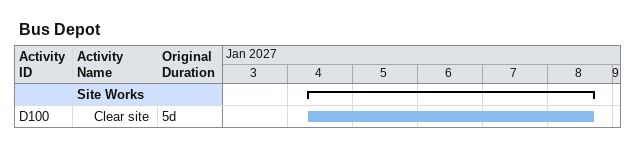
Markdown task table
Bus Depot

| ID | Level | Task | Original duration | Start | Finish |
|---|---|---|---|---|---|
|  | 1 | **Site Works** |  | 2027-01-04 | 2027-01-08 |
| D100 | 2 | Clear site | 5d | 2027-01-04 | 2027-01-08 |
